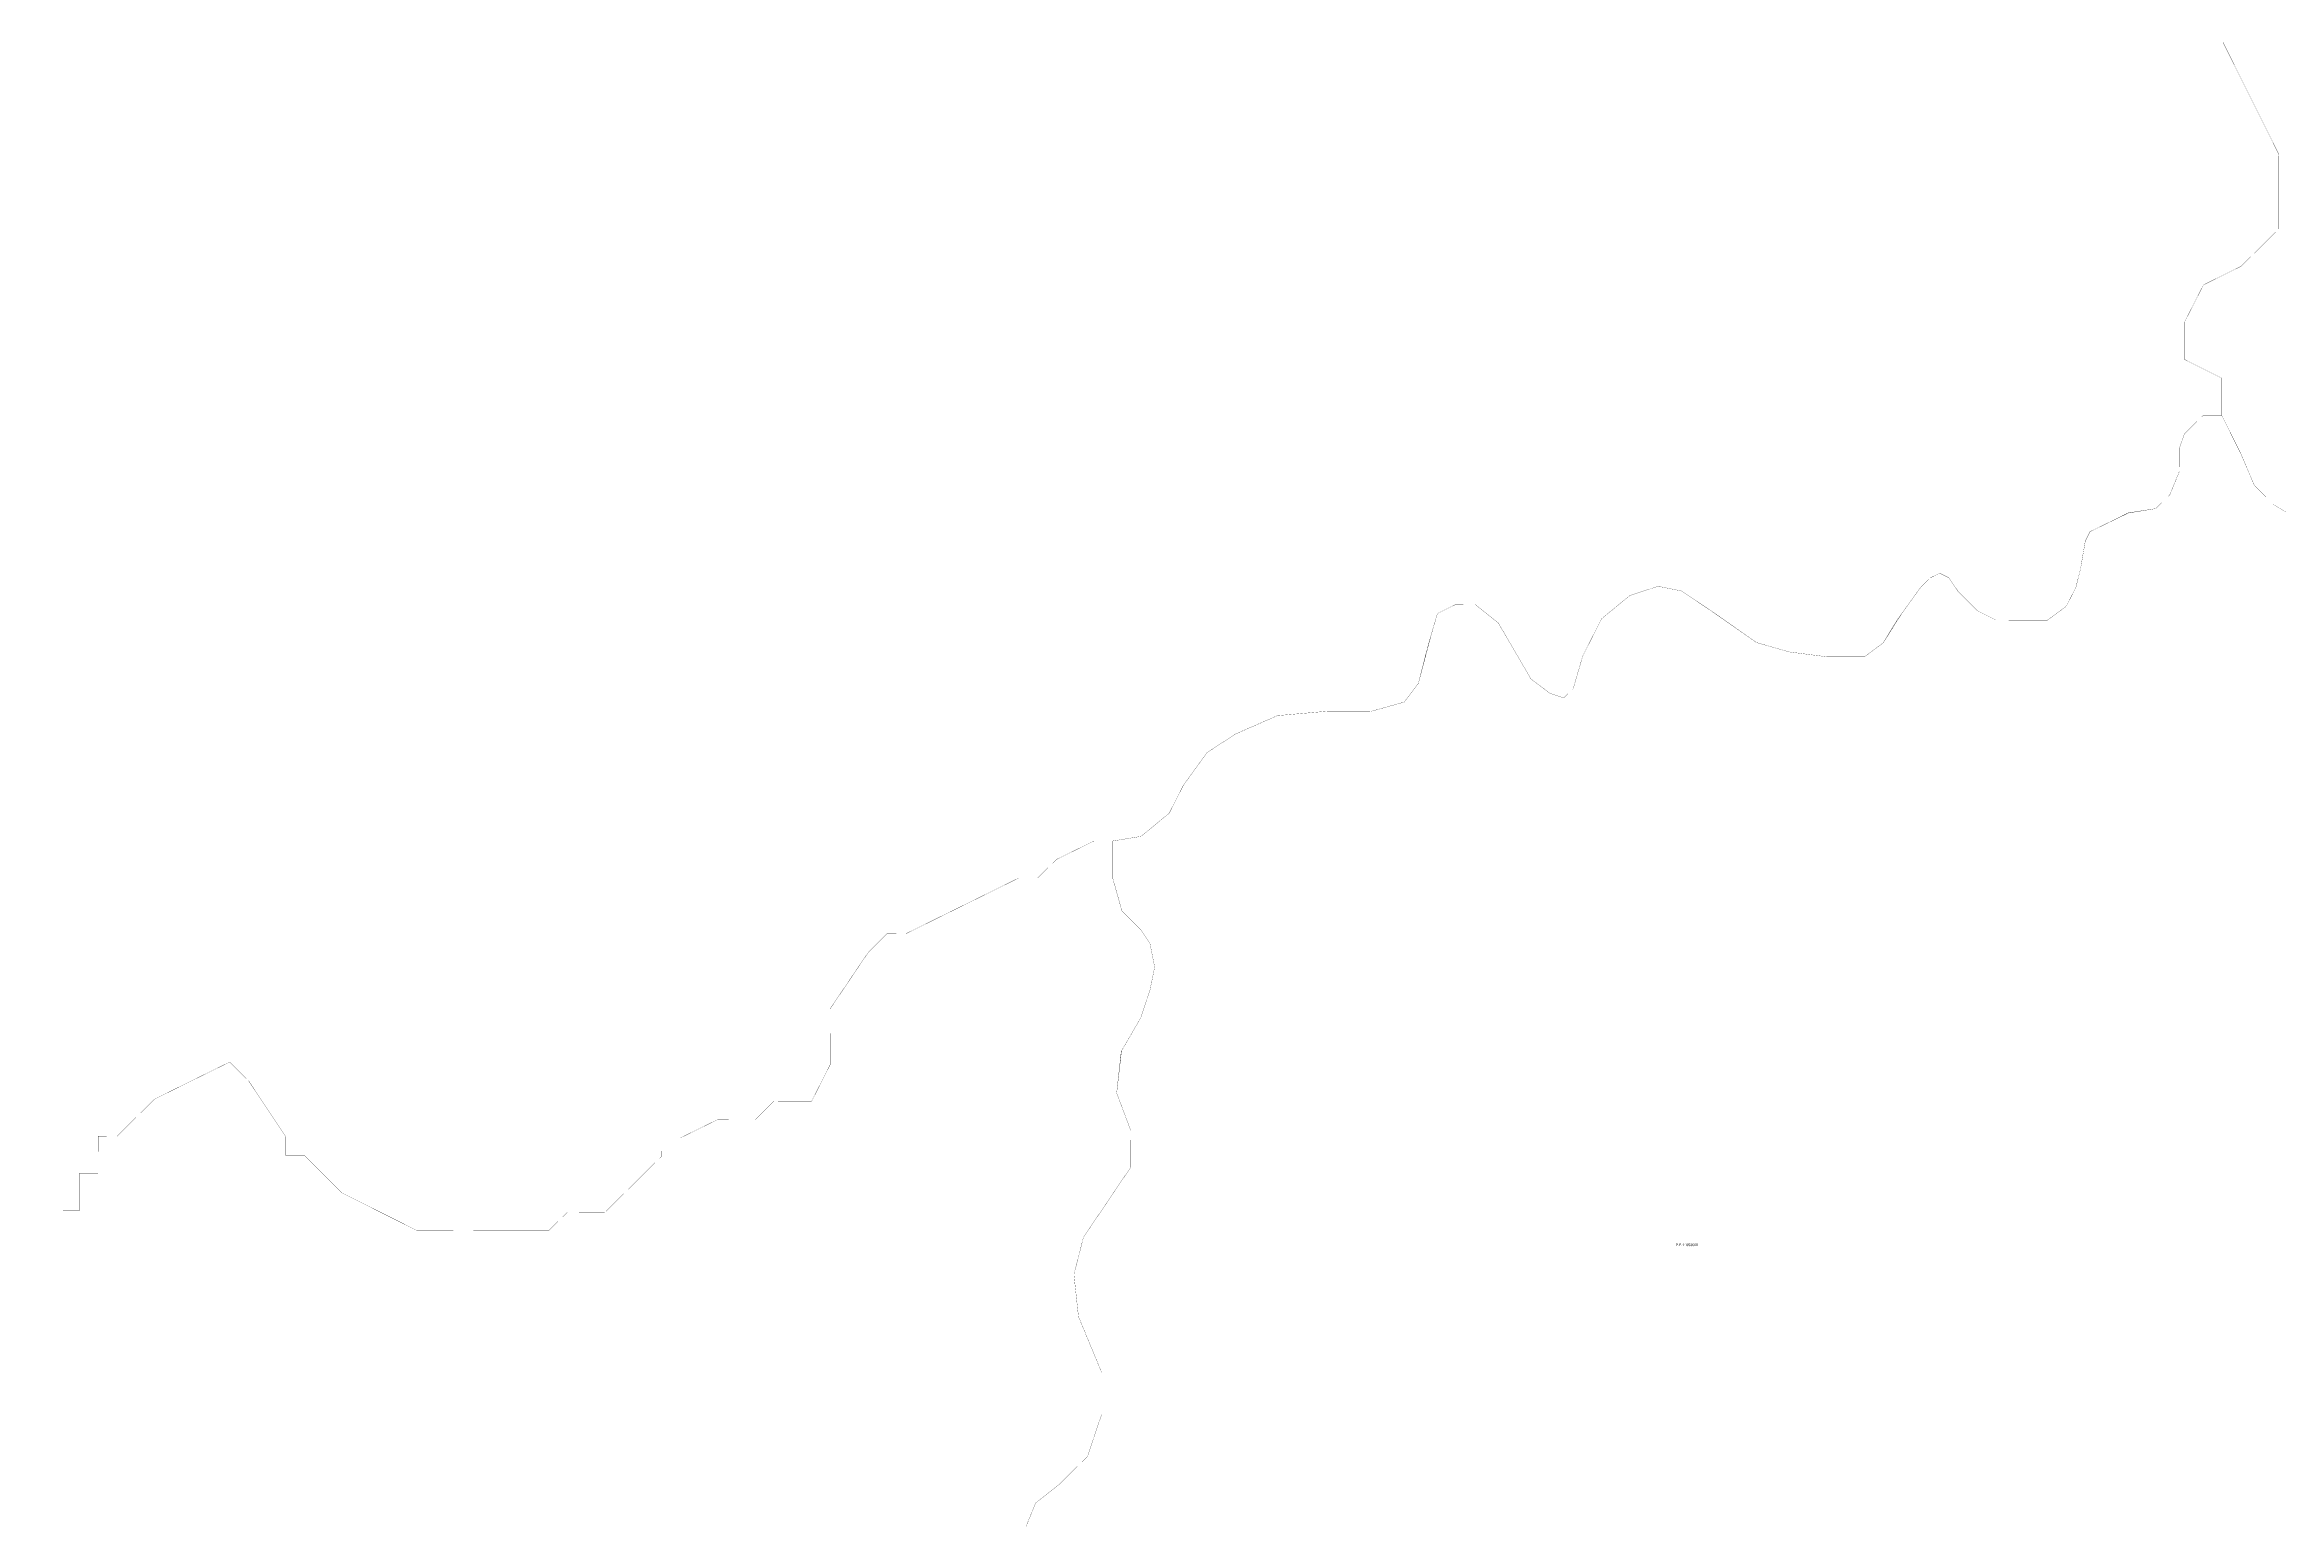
# Model space of a CAD drawing. Header units: metres. Extents: x 561401 to 594056, y 8460144 to 8508504.
# Drawn here: x 584276 to 586487, y 8498389 to 8499850 of the extents above; entities that cross this region are included whole.
import ezdxf
from ezdxf.enums import TextEntityAlignment as Align

# ---------------------------------------------------------------- set-up
doc = ezdxf.new("R2010")
doc.units = ezdxf.units.M
for name, color, linetype in [('1.2. AFECTADOS BASE GRAFICA SUNARP', 150, 'Continuous'), ('1.2. BASE GRAFICA SUNARP', 150, 'Continuous'), ('1.3 ETIQUETA P.E. Y U.C.', 1, 'Continuous')]:
    doc.layers.add(name, color=color, linetype=linetype)
doc.styles.add('Arial', font='arial.ttf', dxfattribs={"height": 1})

msp = doc.modelspace()

# ---------------------------------------------------------------- linework, layer by layer
at = {"layer": '1.2. AFECTADOS BASE GRAFICA SUNARP', "color": 64, "linetype": 'Continuous', "lineweight": -3, "const_width": 0.2}
for points in [[(586504.1, 8499381.3), (586481, 8499395.2), (586462.5, 8499413.8), (586448.6, 8499446.1), (586430.2, 8499483.1), (586411.6, 8499483.1), (586393, 8499464.7), (586388.3, 8499450.9), (586388.2, 8499427.8), (586378.8, 8499404.8), (586364.9, 8499391), (586337, 8499386.5), (586318.4, 8499377.3), (586299.8, 8499368.2), (586295.1, 8499358.9), (586290.4, 8499331.3), (586285.7, 8499312.8), (586276.3, 8499294.4), (586257.7, 8499280.6), (586225.2, 8499280.7), (586206.6, 8499280.8), (586188.1, 8499290.1), (586169.6, 8499308.6), (586160.3, 8499322.5), (586151.1, 8499327.1), (586141.8, 8499322.5), (586132.4, 8499313.3), (586109.1, 8499281.1), (586095.1, 8499258.1), (586076.5, 8499244.3), (586039.4, 8499244.4), (586002.2, 8499249.2), (585969.8, 8499258.5), (585923.4, 8499290.9), (585895.6, 8499309.5), (585872.4, 8499314.2), (585844.5, 8499305), (585816.6, 8499282.1), (585797.9, 8499245.2), (585788.5, 8499212.9), (585779.2, 8499203.7), (585765.3, 8499208.4), (585746.8, 8499222.3), (585714.4, 8499277.8), (585691.3, 8499296.3), (585672.7, 8499296.4), (585654.1, 8499287.2), (585644.7, 8499254.9), (585635.3, 8499218.1), (585621.3, 8499199.6), (585588.8, 8499190.5), (585547, 8499190.7), (585495.9, 8499186.2), (585454.1, 8499167.9), (585426.1, 8499149.5), (585402.8, 8499117.3), (585388.8, 8499089.7), (585360.9, 8499066.7), (585333, 8499062.2), (585333, 8499062.2), (585332.9, 8499025.3), (585338, 8499007.3), (585342, 8498992.9), (585360.6, 8498974.4), (585369.8, 8498960.5), (585374.4, 8498937.5), (585369.7, 8498914.4), (585360.3, 8498886.7), (585341.6, 8498854.5), (585336.8, 8498813), (585350.6, 8498776), (585350.5, 8498739.1), (585331.9, 8498711.5), (585303.9, 8498670.1), (585294.5, 8498633.2), (585299, 8498591.7), (585322, 8498536.2), (585321.9, 8498494.7), (585307.8, 8498453.2), (585279.9, 8498425.6), (585256.6, 8498407.2), (585247.2, 8498384.2)], [(585247.2, 8498384.2), (585256.6, 8498407.2), (585279.9, 8498425.6), (585307.8, 8498453.2), (585321.9, 8498494.7), (585322, 8498536.2), (585299, 8498591.7), (585294.5, 8498633.2), (585303.9, 8498670.1), (585331.9, 8498711.5), (585350.5, 8498739.1), (585350.6, 8498776), (585336.8, 8498813), (585341.3, 8498854), (585341.6, 8498854.5), (585360.3, 8498886.7), (585369.7, 8498914.4), (585374.4, 8498937.5), (585369.8, 8498960.5), (585360.6, 8498974.4), (585349.2, 8498985.8), (585342, 8498992.9), (585332.9, 8499025.3), (585333, 8499062.2), (585314.4, 8499062.2), (585277.2, 8499043.9), (585258.6, 8499025.5), (585258.6, 8499025.5), (585240, 8499025.6), (585202.8, 8499007.2), (585128.4, 8498970.5), (585109.8, 8498970.6), (585091.2, 8498952.2), (585053.9, 8498897), (585053.7, 8498860.1), (585053.7, 8498841.6), (585035, 8498804.7), (584997.8, 8498804.9), (584979.2, 8498786.5), (584960.6, 8498786.5), (584960.6, 8498786.5), (584942.1, 8498786.6), (584904.9, 8498768.3), (584886.3, 8498768.3), (584886.2, 8498749.9), (584867.6, 8498731.5), (584849, 8498713.1), (584830.3, 8498694.7), (584811.8, 8498694.7), (584793.2, 8498694.8), (584774.6, 8498676.4), (584756, 8498676.5), (584737.4, 8498676.5), (584663.1, 8498676.8), (584644.5, 8498676.8), (584570.4, 8498714), (584533.3, 8498751), (584514.8, 8498751.1), (584514.8, 8498769.5), (584477.9, 8498825), (584459.3, 8498843.5), (584422.1, 8498825.2), (584384.9, 8498806.8), (584347.7, 8498770), (584329.1, 8498770.1), (584329, 8498751.6), (584329, 8498733.2), (584310.4, 8498733.2), (584310.3, 8498696.3), (584291.7, 8498696.4), (584254.6, 8498696.5)]]:
    msp.add_lwpolyline(points, dxfattribs=at)
at = {"layer": '1.2. BASE GRAFICA SUNARP', "color": 64, "linetype": 'Continuous', "lineweight": -3, "const_width": 0.2}
for points in [[(584254.6, 8498696.5), (584291.7, 8498696.4), (584301, 8498696.4), (584310.3, 8498696.3), (584310.4, 8498714.8), (584310.4, 8498733.2), (584329, 8498733.2), (584329, 8498751.6), (584329.1, 8498770.1), (584347.7, 8498770), (584384.9, 8498806.8), (584422.1, 8498825.2), (584459.3, 8498843.5), (584477.9, 8498825), (584514.8, 8498769.5), (584514.8, 8498751.1), (584533.3, 8498751), (584570.4, 8498714), (584605.3, 8498696.5), (584644.5, 8498676.8), (584681.7, 8498676.7), (584700.3, 8498676.6), (584737.4, 8498676.5), (584756, 8498676.5), (584774.6, 8498676.4), (584793.2, 8498694.8), (584811.8, 8498694.7), (584830.3, 8498694.7), (584849, 8498713.1), (584867.6, 8498731.5), (584886.2, 8498749.9), (584886.3, 8498768.3), (584904.9, 8498768.3), (584942.1, 8498786.6), (584960.6, 8498786.5), (584960.6, 8498786.5), (584979.2, 8498786.5), (584997.8, 8498804.9), (585016.4, 8498804.8), (585035, 8498804.7), (585053.7, 8498841.6), (585053.8, 8498878.5), (585053.9, 8498897), (585072.5, 8498924.6), (585091.2, 8498952.2), (585109.8, 8498970.6), (585128.4, 8498970.5), (585165.6, 8498988.9), (585202.8, 8499007.2), (585240, 8499025.6), (585258.6, 8499025.5), (585277.2, 8499043.9), (585314.4, 8499062.2), (585333, 8499062.2), (585360.9, 8499066.7), (585388.8, 8499089.7), (585402.8, 8499117.3), (585426.1, 8499149.5), (585454.1, 8499167.9), (585495.9, 8499186.2), (585547, 8499190.7), (585588.8, 8499190.5), (585621.3, 8499199.6), (585635.3, 8499218.1), (585648.1, 8499266.5), (585654.1, 8499287.2), (585672.7, 8499296.4), (585691.3, 8499296.3), (585714.4, 8499277.8), (585746.8, 8499222.3), (585765.3, 8499208.4), (585779.2, 8499203.7), (585788.5, 8499212.9), (585797.9, 8499245.2), (585816.6, 8499282.1), (585844.5, 8499305), (585872.4, 8499314.2), (585895.6, 8499309.5), (585928.3, 8499287.6), (585969.8, 8499258.5), (586002.2, 8499249.2), (586039.4, 8499244.4), (586076.5, 8499244.3), (586095.1, 8499258.1), (586113.8, 8499287.6), (586132.4, 8499313.3), (586141.8, 8499322.5), (586151.1, 8499327.1), (586160.3, 8499322.5), (586169.6, 8499308.6), (586188.1, 8499290.1), (586206.6, 8499280.8), (586257.7, 8499280.6), (586276.3, 8499294.4), (586285.7, 8499312.8), (586290.4, 8499331.3), (586295.1, 8499358.9), (586299.8, 8499368.2), (586337.7, 8499386.6), (586337.6, 8499386.8), (586364.9, 8499391), (586378.8, 8499404.8), (586388.2, 8499427.8), (586388.3, 8499450.9), (586393, 8499464.7), (586411.6, 8499483.1), (586430.2, 8499483.1), (586430.3, 8499520), (586430.3, 8499520), (586393.2, 8499538.6), (586393.3, 8499575.5), (586393.3, 8499575.5), (586412, 8499612.3), (586449.2, 8499630.7), (586486.5, 8499667.5), (586486.6, 8499704.4), (586486.7, 8499741.3), (586449.9, 8499815.1), (586431.4, 8499852.2)], [(584254.6, 8498696.5), (584291.7, 8498696.4), (584301, 8498696.4), (584310.3, 8498696.3), (584310.4, 8498714.8), (584310.4, 8498733.2), (584329, 8498733.2), (584329, 8498751.6), (584329.1, 8498770.1), (584347.7, 8498770), (584384.9, 8498806.8), (584422.1, 8498825.2), (584459.3, 8498843.5), (584477.9, 8498825), (584514.8, 8498769.5), (584514.8, 8498751.1), (584533.3, 8498751), (584570.4, 8498714), (584605.3, 8498696.5), (584644.5, 8498676.8), (584681.7, 8498676.7), (584700.3, 8498676.6), (584737.4, 8498676.5), (584756, 8498676.5), (584774.6, 8498676.4), (584793.2, 8498694.8), (584811.8, 8498694.7), (584830.3, 8498694.7), (584849, 8498713.1), (584867.6, 8498731.5), (584886.2, 8498749.9), (584886.3, 8498768.3), (584904.9, 8498768.3), (584942.1, 8498786.6), (584960.6, 8498786.5), (584960.6, 8498786.5), (584979.2, 8498786.5), (584997.8, 8498804.9), (585016.4, 8498804.8), (585035, 8498804.7), (585053.7, 8498841.6), (585053.8, 8498878.5), (585053.9, 8498897), (585072.5, 8498924.6), (585091.2, 8498952.2), (585109.8, 8498970.6), (585128.4, 8498970.5), (585165.6, 8498988.9), (585202.8, 8499007.2), (585240, 8499025.6), (585258.6, 8499025.5), (585277.2, 8499043.9), (585314.4, 8499062.2), (585333, 8499062.2), (585360.9, 8499066.7), (585388.8, 8499089.7), (585402.8, 8499117.3), (585426.1, 8499149.5), (585454.1, 8499167.9), (585495.9, 8499186.2), (585547, 8499190.7), (585588.8, 8499190.5), (585621.3, 8499199.6), (585635.3, 8499218.1), (585648.1, 8499266.5), (585654.1, 8499287.2), (585672.7, 8499296.4), (585691.3, 8499296.3), (585714.4, 8499277.8), (585746.8, 8499222.3), (585765.3, 8499208.4), (585779.2, 8499203.7), (585788.5, 8499212.9), (585797.9, 8499245.2), (585816.6, 8499282.1), (585844.5, 8499305), (585872.4, 8499314.2), (585895.6, 8499309.5), (585928.3, 8499287.6), (585969.8, 8499258.5), (586002.2, 8499249.2), (586039.4, 8499244.4), (586076.5, 8499244.3), (586095.1, 8499258.1), (586113.8, 8499287.6), (586132.4, 8499313.3), (586141.8, 8499322.5), (586151.1, 8499327.1), (586160.3, 8499322.5), (586169.6, 8499308.6), (586188.1, 8499290.1), (586206.6, 8499280.8), (586257.7, 8499280.6), (586276.3, 8499294.4), (586285.7, 8499312.8), (586290.4, 8499331.3), (586295.1, 8499358.9), (586299.8, 8499368.2), (586337.7, 8499386.6), (586337.6, 8499386.8), (586364.9, 8499391), (586378.8, 8499404.8), (586388.2, 8499427.8), (586388.3, 8499450.9), (586393, 8499464.7), (586411.6, 8499483.1), (586430.2, 8499483.1), (586430.3, 8499520), (586393.2, 8499538.6), (586393.3, 8499575.5), (586412, 8499612.3), (586449.2, 8499630.7), (586486.5, 8499667.5), (586486.6, 8499704.4), (586486.7, 8499741.3), (586468.3, 8499778.2), (586431.4, 8499852.2)]]:
    msp.add_lwpolyline(points, dxfattribs=at)

# ---------------------------------------------------------------- texts
at = {"layer": '1.3 ETIQUETA P.E. Y U.C.', "color": 1, "linetype": 'ByBlock', "lineweight": 13, "style": 'Arial'}
msp.add_text('P.E.11053600', height=2.5, dxfattribs=at).set_placement((585900.9, 8498662.6), align=Align.MIDDLE_CENTER)

doc.saveas('drawing.dxf')
